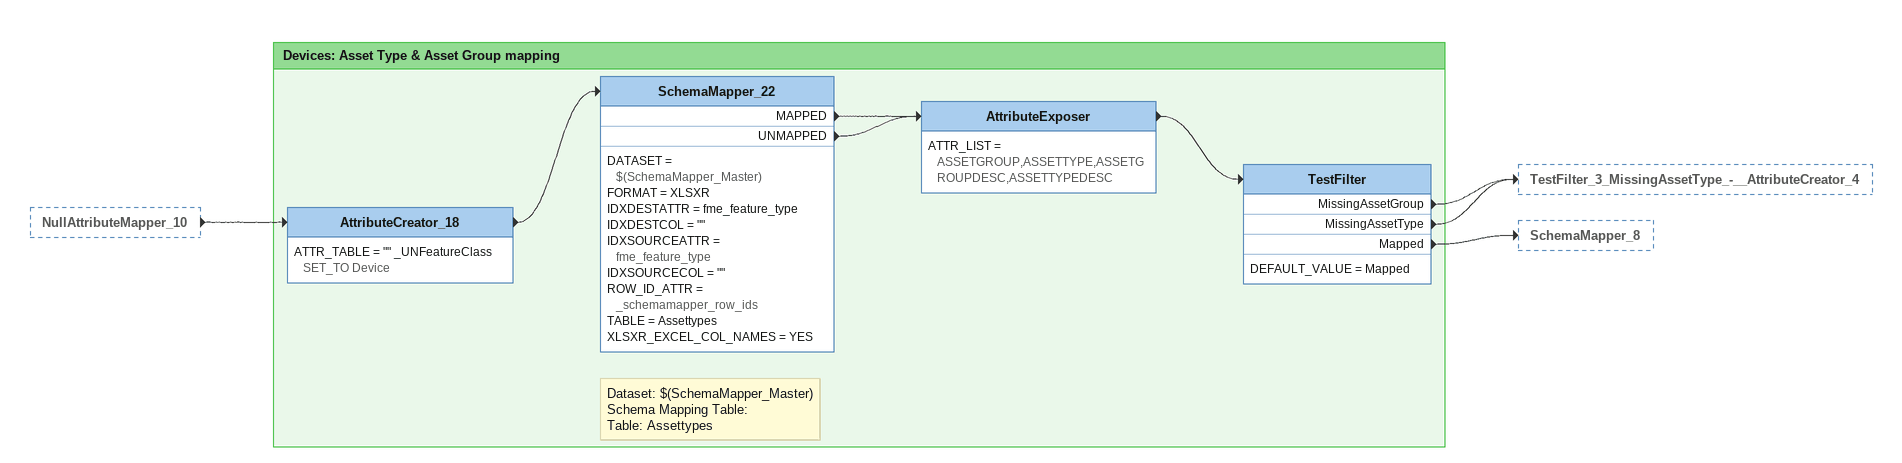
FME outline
NullAttributeMapper_10 [outside]
    -> AttributeCreator_18

Bookmark: Devices: Asset Type & Asset Group mapping
AttributeCreator_18
    ATTR_TABLE = "" _UNFeatureClass SET_TO Device
    -> SchemaMapper_22
Note: Dataset: $(SchemaMapper_Master) / Schema Mapping Table: / Table: Assettypes
SchemaMapper_22
    DATASET = $(SchemaMapper_Master)
    FORMAT = XLSXR
    IDXDESTATTR = fme_feature_type
    IDXDESTCOL = ""
    IDXSOURCEATTR = fme_feature_type
    IDXSOURCECOL = ""
    ROW_ID_ATTR = _schemamapper_row_ids
    TABLE = Assettypes
    XLSXR_EXCEL_COL_NAMES = YES
    MAPPED -> AttributeExposer
    UNMAPPED -> AttributeExposer
AttributeExposer
    ATTR_LIST = ASSETGROUP,ASSETTYPE,ASSETGROUPDESC,ASSETTYPEDESC
    -> TestFilter
TestFilter
    DEFAULT_VALUE = Mapped
    MissingAssetGroup -> TestFilter_3_MissingAssetType_-__AttributeCreator_4
    MissingAssetType -> TestFilter_3_MissingAssetType_-__AttributeCreator_4
    Mapped -> SchemaMapper_8
